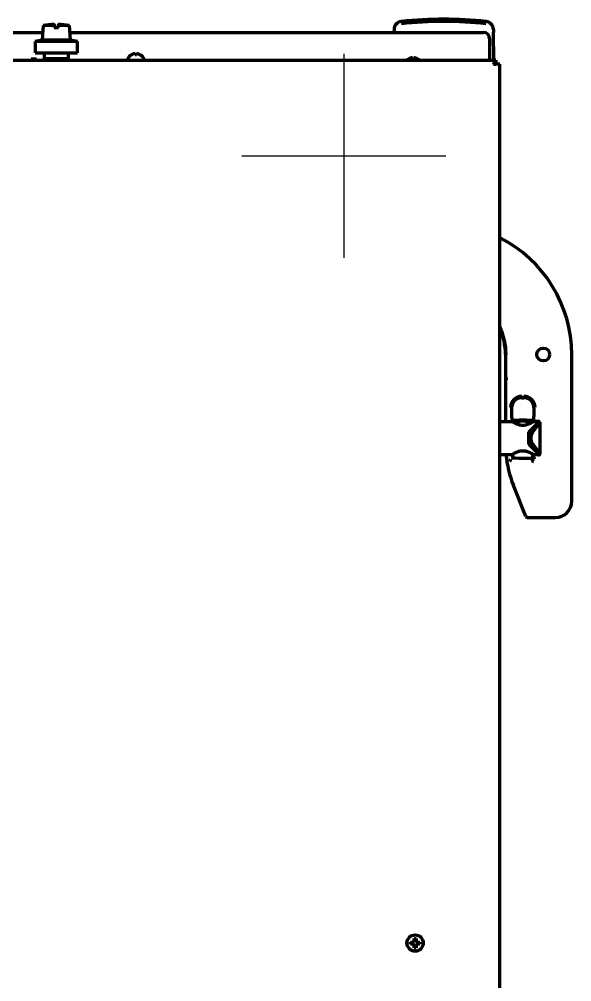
# Model space of a CAD drawing. Header units: inches. Extents: x -2983 to 7024, y 422 to 5529.
# Drawn here: x 3382.6 to 3653.6, y 973.8 to 1446.1 of the extents above; entities that cross this region are included whole.
import ezdxf

# ---------------------------------------------------------------- set-up
doc = ezdxf.new("R2010")
doc.units = ezdxf.units.IN

# ---------------------------------------------------------------- blocks, each defined once
blk = doc.blocks.new('A$C29D5572B')
at = {"color": 1}
for p, q in [((0, 50), (0, -50)), ((-50, 0), (50, 0))]:
    blk.add_line(p, q, dxfattribs=at)
blk = doc.blocks.new('A$C0F8E2EAE')
blk.add_blockref('A$C29D5572B', (0, 0))

msp = doc.modelspace()

# ---------------------------------------------------------------- linework, layer by layer
at = {"linetype": 'Continuous', "lineweight": 70}
for p, q in [((3394.28, 1443.06), (3393.77, 1435.76)), ((3399.78, 1443.06), (3394.28, 1443.06)), ((3399.78, 1443.06), (3399.78, 1442.04)), ((3399.78, 1442.04), (3401.78, 1442.04)), ((3407.28, 1443.06), (3401.78, 1443.06)), ((3401.78, 1442.04), (3401.78, 1443.06)), ((3407.79, 1435.76), (3407.28, 1443.06)), ((3566.42, 1441.08), (3566.4, 1439.74)), ((3615.15, 1441.08), (3615.17, 1439.74)), ((2731.28, 1439.57), (3394.04, 1439.57)), ((3393.77, 1435.76), (3390.45, 1435.18)), ((3407.79, 1435.76), (3393.77, 1435.76)), ((3407.52, 1439.57), (3610.28, 1439.57)), ((3411.11, 1435.18), (3407.79, 1435.76)), ((3485.89, 1439.58), (3490.78, 1439.58)), ((3485.89, 1439.58), (3485.89, 1439.57)), ((3490.78, 1439.58), (3495.68, 1439.58)), ((3490.78, 1439.57), (3490.78, 1439.58)), ((3495.68, 1439.57), (3495.68, 1439.58)), ((3566.4, 1439.74), (3566.39, 1439.57)), ((3613.28, 1436.67), (3613.28, 1426.82)), ((3615.41, 1426.08), (3615.17, 1439.74)), ((3390.45, 1435.18), (3390.45, 1429.58)), ((3411.11, 1435.18), (3390.45, 1435.18)), ((3411.11, 1429.58), (3411.11, 1435.18)), ((3388.43, 1426.58), (3391.13, 1426.58)), ((3388.43, 1426.58), (3388.43, 1426.08)), ((3390.45, 1429.58), (3400.78, 1429.58)), ((3391.13, 1426.08), (3391.13, 1426.58)), ((3394.98, 1429.58), (3394.78, 1429.38)), ((3394.78, 1429.38), (3394.78, 1426.58)), ((3400.78, 1429.38), (3394.78, 1429.38)), ((3400.78, 1426.58), (3394.78, 1426.58)), ((3394.78, 1426.58), (3395.28, 1426.08)), ((3400.78, 1429.58), (3411.11, 1429.58)), ((3406.78, 1429.38), (3400.78, 1429.38)), ((3406.78, 1426.58), (3400.78, 1426.58)), ((3406.28, 1426.08), (3406.78, 1426.58)), ((3406.78, 1429.38), (3406.58, 1429.58)), ((3406.78, 1426.58), (3406.78, 1429.38)), ((3435.78, 1426.68), (3435.78, 1426.48)), ((3437.48, 1428.52), (3437.48, 1428.56)), ((3442.08, 1428.56), (3442.08, 1428.52)), ((3443.78, 1426.48), (3443.78, 1426.68)), ((3573.48, 1426.52), (3573.48, 1426.56)), ((3578.08, 1426.56), (3578.08, 1426.52)), ((3613.28, 1426.08), (3613.28, 1426.82)), ((2725.28, 1426.08), (3616.28, 1426.08)), ((3615.28, 1424.08), (3616.28, 1424.08)), ((3615.45, 1424.08), (3615.44, 1424.31)), ((3616.28, 1426.08), (3616.28, 1425.08)), ((3618.28, 1424.08), (3616.28, 1424.08)), ((3618.28, 937.28), (3618.28, 1424.08)), ((3621.08, 1281.58), (3621.08, 1248.58)), ((3653.58, 1209.57), (3653.58, 1281.58)), ((3621.51, 1268.94), (3621.46, 1270.41)), ((3629.1, 1260.39), (3630.06, 1260.39)), ((3629.11, 1260.58), (3630.06, 1260.58)), ((3624.11, 1255.4), (3624.11, 1251.11)), ((3635.06, 1255.4), (3635.06, 1251.11)), ((3624.53, 1248.58), (3618.28, 1248.58)), ((3624.47, 1249.22), (3624.18, 1249.61)), ((3637.58, 1248.58), (3632.48, 1243.48)), ((3637.58, 1248.58), (3632.88, 1243.87)), ((3637.58, 1248.58), (3634.63, 1248.58)), ((3634.99, 1249.61), (3634.7, 1249.22)), ((3634.83, 1248.89), (3637.34, 1248.89)), ((3637.34, 1248.89), (3637.34, 1248.91)), ((3637.68, 1248.58), (3637.58, 1248.58)), ((3638.08, 1232.98), (3638.08, 1248.18)), ((3632.48, 1237.68), (3632.48, 1243.48)), ((3632.58, 1242.58), (3632.58, 1241.71)), ((3637.58, 1232.58), (3632.48, 1237.68)), ((3632.58, 1241.15), (3632.58, 1240.01)), ((3632.58, 1239.45), (3632.58, 1238.58)), ((3637.58, 1232.58), (3632.88, 1237.28)), ((3618.28, 1232.58), (3624.53, 1232.58)), ((3624.58, 1232.61), (3624.58, 1231.05)), ((3634.58, 1231.07), (3634.58, 1232.61)), ((3634.63, 1232.58), (3637.58, 1232.58)), ((3634.68, 1231.05), (3634.67, 1231.04)), ((3637.34, 1232.23), (3637.34, 1232.27)), ((3637.58, 1232.58), (3637.68, 1232.58)), ((3631.09, 1202.05), (3624.98, 1217.31)), ((3631.78, 1201.58), (3645.6, 1201.58)), ((3574.48, 992.78), (3574.48, 993.28)), ((3574.48, 992.28), (3574.48, 992.78)), ((3579.08, 993.28), (3579.08, 992.78)), ((3579.08, 992.78), (3579.08, 992.28))]:
    msp.add_line(p, q, dxfattribs=at)
for centre, radius in [((3639.58, 1281.58), 3.13), ((3576.78, 992.78), 4)]:
    msp.add_circle(centre, radius, dxfattribs=at)
for centre, radius, start, end in [((3590.78, 1246.83), 199.25, 90, 95.987), ((3590.78, 1246.83), 199.25, 84.013, 90), ((3402.28, 1383.6), 60, 92.3861, 97.663), ((3399.28, 1383.6), 60, 82.337, 87.6114), ((3570.42, 1441.01), 4, 95.987, 179), ((3611.15, 1441.01), 4, 1, 84.013), ((3436.18, 1426.68), 0.4, 149.6988, 180), ((3436.18, 1426.48), 0.4, 180, 270), ((3439.98, 1424.46), 4.8, 121.3727, 149.6988), ((3439.59, 1424.46), 4.8, 30.3012, 58.6273), ((3443.38, 1426.48), 0.4, 270, 0), ((3443.38, 1426.68), 0.4, 0, 30.3012), ((3575.98, 1422.46), 4.8, 121.3727, 131.047), ((3575.59, 1422.46), 4.8, 48.953, 58.6273), ((3589.58, 1281.58), 64, 0, 63.3572), ((3589.58, 1281.58), 31.8, 0, 25.4981), ((3589.58, 1281.58), 31.5, 0, 24.3422), ((3675.58, 1237.55), 54.5, 185.2398, 201.8014)]:
    msp.add_arc(centre, radius, start, end, dxfattribs=at)
for centre, major_axis, ratio, start_param, end_param in [((3590.78, 1247.25), (197.77, 0), 0.999848, 1.465422, 1.67617), ((3610.28, 1436.67), (-3, 0), 0.965926, 3.141593, 4.712389), ((3629.11, 1255.58), (-5.51, 0), 0.999048, 4.712389, 6.283185), ((3630.06, 1255.58), (-5.51, 0), 0.999048, 3.141593, 4.712389), ((3629.11, 1255.58), (5.01, 0), 0.998858, 1.570796, 3.141593), ((3629.11, 1255.39), (-4.17, 2.78), 0.998023, 5.301071, 6.87004), ((3630.06, 1255.58), (5.01, 0), 0.998858, 0, 1.570796), ((3630.06, 1255.39), (-4.17, -2.78), 0.998023, 2.554737, 4.123707), ((3624.18, 1251.11), (0, 1.5), 0.052408, 1.570796, 3.071779), ((3634.98, 1251.11), (0, 1.5), 0.052408, 3.211406, 4.712389), ((3624.05, 1230.07), (0.675, -0.584), 0.395819, 4.350072, 4.990622), ((3629.61, 1231.05), (5.13, 0), 0.069756, 3.033325, 3.098266), ((3629.58, 1231.05), (5.1, 0), 0.069927, 3.188101, 6.18686), ((3634.43, 1231.29), (0.694, 0.32), 0.999996, 4.280256, 5.40509), ((3629.55, 1231.05), (5.13, 0), 0.069756, 0.041223, 0.108261), ((3635.58, 1230.71), (-0.468, 0.176), 0.743892, 4.984456, 6.179853), ((3645.57, 1209.59), (5.67, -5.67), 0.997265, 5.499157, 7.067214), ((3631.78, 1202.33), (0.031, -0.75), 0.998627, 5.052069, 6.241985)]:
    msp.add_ellipse(centre, major_axis=major_axis, ratio=ratio, start_param=start_param, end_param=end_param, dxfattribs=at)
for points, degree, knots in [([(3399.78, 1443.54), (3399.78, 1443.54), (3399.78, 1443.54), (3399.78, 1443.54), (3399.78, 1443.54), (3399.78, 1443.53), (3399.78, 1443.52), (3399.78, 1443.51), (3399.78, 1443.49), (3399.78, 1443.47), (3399.78, 1443.44), (3399.78, 1443.41), (3399.78, 1443.36), (3399.78, 1443.31), (3399.78, 1443.24), (3399.78, 1443.16), (3399.78, 1443.1), (3399.78, 1443.06)], 3, [0, 0, 0, 0, 0.001093, 0.072443, 0.143794, 0.215144, 0.286495, 0.357845, 0.429196, 0.500546, 0.571897, 0.643247, 0.714598, 0.785948, 0.857299, 0.928649, 1, 1, 1, 1]), ([(3401.78, 1443.06), (3401.78, 1443.1), (3401.78, 1443.16), (3401.78, 1443.24), (3401.78, 1443.31), (3401.78, 1443.36), (3401.78, 1443.41), (3401.78, 1443.44), (3401.78, 1443.47), (3401.78, 1443.49), (3401.78, 1443.51), (3401.78, 1443.52), (3401.78, 1443.53), (3401.78, 1443.54), (3401.78, 1443.54), (3401.78, 1443.54), (3401.78, 1443.54)], 3, [0, 0, 0, 0, 0.071482, 0.142964, 0.214447, 0.285929, 0.357411, 0.428893, 0.500375, 0.571857, 0.64334, 0.714822, 0.786304, 0.857786, 0.929268, 1, 1, 1, 1]), ([(3439.28, 1428.52), (3439.28, 1428.65), (3439.28, 1428.76), (3439.28, 1428.89), (3439.28, 1428.93), (3439.28, 1429.01), (3439.28, 1429.04), (3439.28, 1429.07)], 3, [0, 0, 0, 0, 0.5, 0.5, 0.75, 0.75, 1, 1, 1, 1]), ([(3442.08, 1428.52), (3441.88, 1428.65), (3441.67, 1428.76), (3441.35, 1428.89), (3441.24, 1428.93), (3441.01, 1429.01), (3440.9, 1429.04), (3440.78, 1429.07)], 3, [0, 0, 0, 0, 0.5, 0.5, 0.75, 0.75, 1, 1, 1, 1]), ([(3575.28, 1426.52), (3575.28, 1426.65), (3575.28, 1426.76), (3575.28, 1426.89), (3575.28, 1426.93), (3575.28, 1427.01), (3575.28, 1427.04), (3575.28, 1427.07)], 3, [0, 0, 0, 0, 0.5, 0.5, 0.75, 0.75, 1, 1, 1, 1]), ([(3578.08, 1426.52), (3577.88, 1426.65), (3577.67, 1426.76), (3577.35, 1426.89), (3577.24, 1426.93), (3577.01, 1427.01), (3576.9, 1427.04), (3576.78, 1427.07)], 3, [0, 0, 0, 0, 0.5, 0.5, 0.75, 0.75, 1, 1, 1, 1]), ([(3624.58, 1248.69), (3624.58, 1248.7), (3624.57, 1248.71), (3624.57, 1248.74), (3624.57, 1248.75), (3624.56, 1248.8), (3624.56, 1248.82), (3624.55, 1248.88), (3624.54, 1248.91), (3624.53, 1248.96), (3624.53, 1248.99), (3624.52, 1249.06), (3624.51, 1249.11), (3624.5, 1249.16), (3624.49, 1249.18), (3624.48, 1249.2), (3624.48, 1249.21), (3624.47, 1249.22)], 3, [0, 0, 0, 0, 0.0625, 0.0625, 0.125, 0.125, 0.25, 0.25, 0.375, 0.375, 0.5, 0.5, 0.75, 0.75, 0.875, 0.875, 1, 1, 1, 1]), ([(3634.63, 1248.58), (3634.63, 1248.58), (3634.63, 1248.58), (3634.63, 1248.58), (3634.63, 1248.57), (3634.62, 1248.57), (3634.59, 1248.55), (3634.57, 1248.54), (3634.5, 1248.49), (3634.46, 1248.47), (3634.4, 1248.43), (3634.39, 1248.42), (3634.36, 1248.41), (3634.32, 1248.38), (3634.27, 1248.35), (3634.18, 1248.3), (3634.1, 1248.25), (3633.95, 1248.16), (3633.86, 1248.11), (3633.75, 1248.05), (3633.73, 1248.04), (3633.68, 1248.01), (3633.61, 1247.97), (3633.53, 1247.93), (3633.38, 1247.85), (3633.27, 1247.79), (3633.04, 1247.68), (3632.92, 1247.62), (3632.77, 1247.55), (3632.74, 1247.54), (3632.67, 1247.51), (3632.64, 1247.49), (3632.54, 1247.45), (3632.48, 1247.42), (3632.28, 1247.34), (3632.14, 1247.29), (3631.86, 1247.18), (3631.71, 1247.14), (3631.49, 1247.07), (3631.41, 1247.04), (3631.29, 1247.01), (3631.25, 1247), (3631.18, 1246.98), (3631.14, 1246.97), (3630.94, 1246.93), (3630.77, 1246.89), (3630.44, 1246.84), (3630.28, 1246.82), (3630.02, 1246.8), (3629.94, 1246.79), (3629.81, 1246.79), (3629.77, 1246.78), (3629.68, 1246.78), (3629.64, 1246.78), (3629.42, 1246.78), (3629.25, 1246.79), (3628.92, 1246.82), (3628.75, 1246.84), (3628.54, 1246.87), (3628.5, 1246.88), (3628.42, 1246.89), (3628.38, 1246.9), (3628.25, 1246.92), (3628.17, 1246.94), (3627.94, 1247), (3627.78, 1247.04), (3627.48, 1247.13), (3627.33, 1247.18), (3627.15, 1247.24), (3627.11, 1247.26), (3627.04, 1247.28), (3626.94, 1247.32), (3626.83, 1247.36), (3626.63, 1247.45), (3626.5, 1247.5), (3626.26, 1247.62), (3626.14, 1247.67), (3625.99, 1247.75), (3625.97, 1247.76), (3625.91, 1247.79), (3625.83, 1247.83), (3625.75, 1247.87), (3625.59, 1247.95), (3625.5, 1248.01), (3625.31, 1248.11), (3625.23, 1248.16), (3625.11, 1248.23), (3625.07, 1248.25), (3625.02, 1248.28), (3625, 1248.29), (3624.97, 1248.31), (3624.95, 1248.32), (3624.87, 1248.37), (3624.81, 1248.41), (3624.71, 1248.47), (3624.67, 1248.49), (3624.6, 1248.53), (3624.58, 1248.55), (3624.56, 1248.56), (3624.55, 1248.57), (3624.55, 1248.57), (3624.54, 1248.57), (3624.54, 1248.57), (3624.54, 1248.58), (3624.53, 1248.58), (3624.53, 1248.58), (3624.53, 1248.58), (3624.53, 1248.58), (3624.53, 1248.58)], 3, [0, 0, 0, 0, 0.006788, 0.006788, 0.014609, 0.03025, 0.03025, 0.061532, 0.061532, 0.092814, 0.092814, 0.100635, 0.100635, 0.108456, 0.124097, 0.124097, 0.155379, 0.155379, 0.186661, 0.186661, 0.194482, 0.194482, 0.202302, 0.217944, 0.217944, 0.249226, 0.249226, 0.280508, 0.280508, 0.288329, 0.288329, 0.296149, 0.296149, 0.31179, 0.31179, 0.343073, 0.343073, 0.374355, 0.374355, 0.389996, 0.389996, 0.397816, 0.397816, 0.405637, 0.405637, 0.436919, 0.436919, 0.468202, 0.468202, 0.483843, 0.483843, 0.491663, 0.491663, 0.499484, 0.499484, 0.530766, 0.530766, 0.562048, 0.562048, 0.569869, 0.569869, 0.577689, 0.577689, 0.593331, 0.593331, 0.624613, 0.624613, 0.655895, 0.655895, 0.663716, 0.663716, 0.671536, 0.687177, 0.687177, 0.71846, 0.71846, 0.749742, 0.749742, 0.757562, 0.757562, 0.765383, 0.781024, 0.781024, 0.812306, 0.812306, 0.843589, 0.843589, 0.85923, 0.85923, 0.86705, 0.86705, 0.874871, 0.874871, 0.906153, 0.906153, 0.937435, 0.937435, 0.968718, 0.968718, 0.976538, 0.976538, 0.984359, 0.984359, 0.992179, 0.99609, 0.998045, 0.998045, 1, 1, 1, 1]), ([(3624.59, 1248.58), (3624.59, 1248.6), (3624.62, 1248.63), (3624.75, 1248.67), (3624.84, 1248.7), (3625.09, 1248.74), (3625.25, 1248.76), (3625.61, 1248.8), (3625.82, 1248.82), (3626.28, 1248.86), (3626.53, 1248.87), (3627.08, 1248.9), (3627.37, 1248.92), (3627.97, 1248.94), (3628.29, 1248.94), (3628.93, 1248.96), (3629.26, 1248.96), (3629.58, 1248.96)], 3, [0, 0, 0, 0, 0.125, 0.125, 0.25, 0.25, 0.375, 0.375, 0.5, 0.5, 0.625, 0.625, 0.75, 0.75, 0.875, 0.875, 1, 1, 1, 1]), ([(3624.59, 1248.56), (3624.59, 1248.56), (3624.59, 1248.56), (3624.59, 1248.56), (3624.59, 1248.57), (3624.59, 1248.57), (3624.59, 1248.57), (3624.59, 1248.58), (3624.59, 1248.58)], 3, [0, 0, 0, 0, 0.079138, 0.245805, 0.500002, 0.710457, 0.920899, 1, 1, 1, 1]), ([(3629.58, 1248.96), (3629.91, 1248.96), (3630.24, 1248.96), (3630.89, 1248.94), (3631.2, 1248.94), (3631.81, 1248.92), (3632.1, 1248.9), (3632.64, 1248.88), (3632.9, 1248.86), (3633.36, 1248.82), (3633.57, 1248.8), (3633.93, 1248.76), (3634.09, 1248.74), (3634.34, 1248.7), (3634.43, 1248.67), (3634.56, 1248.63), (3634.59, 1248.6), (3634.59, 1248.58)], 3, [0, 0, 0, 0, 0.125, 0.125, 0.25, 0.25, 0.375, 0.375, 0.5, 0.5, 0.625, 0.625, 0.75, 0.75, 0.875, 0.875, 1, 1, 1, 1]), ([(3637.68, 1248.58), (3637.68, 1248.58), (3637.68, 1248.58), (3637.68, 1248.57), (3637.68, 1248.57), (3637.67, 1248.56), (3637.66, 1248.55), (3637.63, 1248.51), (3637.59, 1248.47), (3637.52, 1248.4), (3637.5, 1248.37), (3637.46, 1248.32), (3637.44, 1248.31), (3637.41, 1248.27), (3637.39, 1248.25), (3637.31, 1248.16), (3637.24, 1248.07), (3637.07, 1247.88), (3636.98, 1247.78), (3636.85, 1247.64), (3636.82, 1247.61), (3636.77, 1247.55), (3636.75, 1247.52), (3636.67, 1247.42), (3636.61, 1247.36), (3636.44, 1247.17), (3636.32, 1247.03), (3636.08, 1246.74), (3635.95, 1246.59), (3635.69, 1246.28), (3635.55, 1246.12), (3635.34, 1245.87), (3635.27, 1245.79), (3635.16, 1245.66), (3635.13, 1245.61), (3635.06, 1245.53), (3635.02, 1245.48), (3634.84, 1245.26), (3634.69, 1245.08), (3634.4, 1244.71), (3634.26, 1244.52), (3633.97, 1244.13), (3633.83, 1243.94), (3633.62, 1243.63), (3633.55, 1243.53), (3633.41, 1243.32), (3633.34, 1243.21), (3633.21, 1243), (3633.14, 1242.89), (3633.05, 1242.72), (3633.02, 1242.66), (3632.95, 1242.55), (3632.92, 1242.49), (3632.83, 1242.32), (3632.78, 1242.2), (3632.67, 1241.96), (3632.63, 1241.83), (3632.58, 1241.71)], 3, [0, 0, 0, 0, 0.015102, 0.015102, 0.030735, 0.030735, 0.062002, 0.062002, 0.124535, 0.124535, 0.155802, 0.155802, 0.171435, 0.171435, 0.187068, 0.187068, 0.249601, 0.249601, 0.312135, 0.312135, 0.327768, 0.327768, 0.343401, 0.343401, 0.374668, 0.374668, 0.437201, 0.437201, 0.499734, 0.499734, 0.562267, 0.562267, 0.593534, 0.593534, 0.609167, 0.609167, 0.624801, 0.624801, 0.687334, 0.687334, 0.749867, 0.749867, 0.8124, 0.8124, 0.843667, 0.843667, 0.874934, 0.874934, 0.9062, 0.9062, 0.921833, 0.921833, 0.937467, 0.937467, 0.968733, 0.968733, 1, 1, 1, 1]), ([(3638.08, 1248.18), (3638.08, 1248.18), (3638.08, 1248.18), (3638.08, 1248.17), (3638.08, 1248.17), (3638.07, 1248.16), (3638.06, 1248.15), (3638.02, 1248.11), (3637.98, 1248.07), (3637.9, 1247.99), (3637.87, 1247.96), (3637.83, 1247.92), (3637.81, 1247.9), (3637.78, 1247.86), (3637.76, 1247.85), (3637.67, 1247.75), (3637.58, 1247.66), (3637.39, 1247.47), (3637.29, 1247.37), (3637.15, 1247.22), (3637.12, 1247.19), (3637.06, 1247.13), (3636.98, 1247.04), (3636.88, 1246.94), (3636.69, 1246.75), (3636.56, 1246.61), (3636.29, 1246.32), (3636.15, 1246.17), (3635.93, 1245.94), (3635.86, 1245.86), (3635.74, 1245.73), (3635.71, 1245.69), (3635.63, 1245.61), (3635.59, 1245.57), (3635.51, 1245.48), (3635.47, 1245.44), (3635.4, 1245.36), (3635.36, 1245.31), (3635.24, 1245.18), (3635.16, 1245.09), (3634.92, 1244.83), (3634.77, 1244.65), (3634.45, 1244.27), (3634.29, 1244.08), (3634.05, 1243.79), (3633.98, 1243.69), (3633.82, 1243.49), (3633.74, 1243.38), (3633.59, 1243.17), (3633.52, 1243.07), (3633.37, 1242.85), (3633.3, 1242.74), (3633.19, 1242.57), (3633.16, 1242.51), (3633.11, 1242.43), (3633.09, 1242.4), (3633.06, 1242.34), (3633.04, 1242.31), (3632.96, 1242.16), (3632.9, 1242.04), (3632.79, 1241.8), (3632.74, 1241.67), (3632.65, 1241.41), (3632.61, 1241.28), (3632.58, 1241.15)], 3, [0, 0, 0, 0, 0.015287, 0.015287, 0.030917, 0.030917, 0.062178, 0.062178, 0.124699, 0.124699, 0.15596, 0.15596, 0.17159, 0.17159, 0.187221, 0.187221, 0.249742, 0.249742, 0.312264, 0.312264, 0.327894, 0.327894, 0.343524, 0.374785, 0.374785, 0.437307, 0.437307, 0.499828, 0.499828, 0.531089, 0.531089, 0.546719, 0.546719, 0.56235, 0.56235, 0.57798, 0.57798, 0.59361, 0.59361, 0.624871, 0.624871, 0.687393, 0.687393, 0.749914, 0.749914, 0.781175, 0.781175, 0.812436, 0.812436, 0.843696, 0.843696, 0.874957, 0.874957, 0.890587, 0.890587, 0.898403, 0.898403, 0.906218, 0.906218, 0.937479, 0.937479, 0.968739, 0.968739, 1, 1, 1, 1]), ([(3637.55, 1247.54), (3637.55, 1247.54), (3637.55, 1247.54), (3637.53, 1247.51), (3637.49, 1247.47), (3637.43, 1247.4), (3637.4, 1247.37), (3637.36, 1247.32), (3637.35, 1247.3), (3637.32, 1247.27), (3637.3, 1247.25), (3637.22, 1247.16), (3637.15, 1247.07), (3636.98, 1246.88), (3636.9, 1246.78), (3636.78, 1246.64), (3636.75, 1246.61), (3636.7, 1246.55), (3636.68, 1246.52), (3636.6, 1246.43), (3636.55, 1246.37), (3636.39, 1246.17), (3636.28, 1246.04), (3636.05, 1245.75), (3635.93, 1245.61), (3635.75, 1245.37), (3635.69, 1245.29), (3635.59, 1245.17), (3635.56, 1245.13), (3635.5, 1245.05), (3635.47, 1245.01), (3635.31, 1244.8), (3635.19, 1244.63), (3634.94, 1244.27), (3634.81, 1244.09), (3634.57, 1243.71), (3634.44, 1243.52), (3634.27, 1243.22), (3634.21, 1243.11), (3634.13, 1242.96), (3634.1, 1242.91), (3634.05, 1242.8), (3634.02, 1242.74), (3633.94, 1242.58), (3633.89, 1242.47), (3633.8, 1242.25), (3633.76, 1242.14), (3633.68, 1241.91), (3633.64, 1241.79), (3633.6, 1241.64), (3633.59, 1241.61), (3633.58, 1241.55), (3633.56, 1241.46), (3633.54, 1241.37), (3633.5, 1241.19), (3633.49, 1241.07), (3633.46, 1240.82), (3633.46, 1240.7), (3633.46, 1240.54), (3633.46, 1240.51), (3633.46, 1240.45), (3633.46, 1240.41), (3633.47, 1240.32), (3633.48, 1240.13), (3633.51, 1239.95), (3633.55, 1239.71), (3633.58, 1239.59), (3633.63, 1239.41), (3633.65, 1239.35), (3633.67, 1239.26), (3633.68, 1239.23), (3633.7, 1239.18), (3633.75, 1239.03), (3633.81, 1238.89), (3633.9, 1238.67), (3633.95, 1238.56), (3634.05, 1238.35), (3634.11, 1238.24), (3634.22, 1238.03), (3634.27, 1237.93), (3634.36, 1237.78), (3634.39, 1237.73), (3634.45, 1237.63), (3634.48, 1237.58), (3634.57, 1237.43), (3634.63, 1237.34), (3634.82, 1237.05), (3634.94, 1236.87), (3635.19, 1236.52), (3635.32, 1236.35), (3635.57, 1236.02), (3635.69, 1235.86), (3635.87, 1235.63), (3635.93, 1235.55), (3636.02, 1235.44), (3636.05, 1235.4), (3636.11, 1235.33), (3636.14, 1235.29), (3636.28, 1235.11), (3636.39, 1234.98), (3636.61, 1234.72), (3636.71, 1234.6), (3636.85, 1234.43), (3636.89, 1234.38), (3636.96, 1234.3), (3636.98, 1234.27), (3637.03, 1234.22), (3637.05, 1234.2), (3637.15, 1234.08), (3637.22, 1233.99), (3637.35, 1233.85), (3637.4, 1233.78), (3637.46, 1233.72), (3637.47, 1233.71), (3637.49, 1233.69), (3637.5, 1233.68), (3637.52, 1233.65), (3637.54, 1233.63), (3637.55, 1233.62)], 3, [0, 0, 0, 0, 0.000768, 0.000768, 0.034139, 0.034139, 0.050824, 0.050824, 0.059167, 0.059167, 0.06751, 0.06751, 0.100881, 0.100881, 0.134252, 0.134252, 0.142595, 0.142595, 0.150938, 0.150938, 0.167623, 0.167623, 0.200994, 0.200994, 0.234366, 0.234366, 0.251051, 0.251051, 0.259394, 0.259394, 0.267737, 0.267737, 0.301108, 0.301108, 0.334479, 0.334479, 0.36785, 0.36785, 0.384536, 0.384536, 0.392879, 0.392879, 0.401221, 0.401221, 0.417907, 0.417907, 0.434593, 0.434593, 0.451278, 0.451278, 0.45545, 0.45545, 0.459621, 0.467964, 0.467964, 0.484649, 0.484649, 0.501335, 0.501335, 0.505506, 0.505506, 0.509678, 0.509678, 0.51802, 0.534706, 0.534706, 0.551392, 0.551392, 0.559734, 0.559734, 0.563906, 0.563906, 0.568077, 0.584763, 0.584763, 0.601448, 0.601448, 0.618134, 0.618134, 0.634819, 0.634819, 0.643162, 0.643162, 0.651505, 0.651505, 0.668191, 0.668191, 0.701562, 0.701562, 0.734933, 0.734933, 0.768304, 0.768304, 0.78499, 0.78499, 0.793332, 0.793332, 0.801675, 0.801675, 0.835046, 0.835046, 0.868418, 0.868418, 0.885103, 0.885103, 0.893446, 0.893446, 0.901789, 0.901789, 0.93516, 0.93516, 0.968531, 0.968531, 0.976874, 0.976874, 0.985217, 0.985217, 1, 1, 1, 1]), ([(3634.7, 1249.22), (3634.67, 1249.19), (3634.63, 1248.96), (3634.61, 1248.78), (3634.59, 1248.66)], 2, [0, 0, 0, 0.5, 0.75, 1, 1, 1]), ([(3637.34, 1248.92), (3637.36, 1248.92), (3637.4, 1248.92), (3637.47, 1248.92), (3637.54, 1248.92), (3637.62, 1248.91), (3637.69, 1248.91), (3637.77, 1248.9), (3637.83, 1248.88), (3637.88, 1248.87), (3637.9, 1248.87), (3637.9, 1248.87), (3637.9, 1248.87)], 3, [0, 0, 0, 0, 0.124998, 0.249996, 0.374994, 0.499992, 0.62499, 0.749988, 0.874986, 0.999984, 0.999984, 1, 1, 1, 1]), ([(3632.88, 1243.87), (3632.86, 1243.85), (3632.84, 1243.83), (3632.81, 1243.78), (3632.79, 1243.76), (3632.77, 1243.72), (3632.77, 1243.71), (3632.75, 1243.69), (3632.75, 1243.67), (3632.73, 1243.63), (3632.72, 1243.61), (3632.69, 1243.53), (3632.68, 1243.48), (3632.65, 1243.37), (3632.64, 1243.31), (3632.62, 1243.2), (3632.61, 1243.15), (3632.6, 1243.04), (3632.6, 1242.98), (3632.59, 1242.81), (3632.58, 1242.69), (3632.58, 1242.58)], 3, [0, 0, 0, 0, 0.0625, 0.0625, 0.125, 0.125, 0.15625, 0.15625, 0.1875, 0.1875, 0.25, 0.25, 0.375, 0.375, 0.5, 0.5, 0.625, 0.625, 0.75, 0.75, 1, 1, 1, 1]), ([(3632.58, 1241.15), (3632.58, 1241.24), (3632.58, 1241.33), (3632.58, 1241.52), (3632.58, 1241.61), (3632.58, 1241.71)], 3, [0, 0, 0, 0, 0.5, 0.5, 1, 1, 1, 1]), ([(3632.58, 1240.01), (3632.61, 1239.87), (3632.65, 1239.74), (3632.72, 1239.55), (3632.74, 1239.48), (3632.79, 1239.36), (3632.82, 1239.3), (3632.9, 1239.11), (3632.96, 1238.99), (3633.09, 1238.76), (3633.16, 1238.64), (3633.29, 1238.42), (3633.37, 1238.31), (3633.48, 1238.14), (3633.52, 1238.09), (3633.59, 1237.98), (3633.63, 1237.93), (3633.74, 1237.77), (3633.82, 1237.67), (3633.98, 1237.47), (3634.06, 1237.37), (3634.29, 1237.07), (3634.45, 1236.88), (3634.77, 1236.5), (3634.93, 1236.32), (3635.13, 1236.1), (3635.17, 1236.05), (3635.25, 1235.97), (3635.36, 1235.83), (3635.48, 1235.71), (3635.71, 1235.46), (3635.86, 1235.29), (3636.15, 1234.98), (3636.29, 1234.83), (3636.56, 1234.54), (3636.7, 1234.41), (3636.95, 1234.14), (3637.07, 1234.02), (3637.29, 1233.79), (3637.39, 1233.68), (3637.53, 1233.54), (3637.58, 1233.49), (3637.64, 1233.43), (3637.67, 1233.4), (3637.7, 1233.37), (3637.72, 1233.35), (3637.73, 1233.34), (3637.81, 1233.25), (3637.88, 1233.19), (3637.98, 1233.09), (3638.02, 1233.05), (3638.06, 1233.01), (3638.07, 1233), (3638.08, 1232.99), (3638.08, 1232.98), (3638.08, 1232.98), (3638.08, 1232.98), (3638.08, 1232.98), (3638.08, 1232.98), (3638.08, 1232.98)], 3, [0, 0, 0, 0, 0.031218, 0.031218, 0.046827, 0.046827, 0.062436, 0.062436, 0.093653, 0.093653, 0.124871, 0.124871, 0.156089, 0.156089, 0.171698, 0.171698, 0.187307, 0.187307, 0.218525, 0.218525, 0.249742, 0.249742, 0.312178, 0.312178, 0.374614, 0.374614, 0.390223, 0.390223, 0.405831, 0.437049, 0.437049, 0.499485, 0.499485, 0.561921, 0.561921, 0.624356, 0.624356, 0.686792, 0.686792, 0.749227, 0.749227, 0.780445, 0.780445, 0.796054, 0.803859, 0.803859, 0.811663, 0.811663, 0.874099, 0.874099, 0.936534, 0.936534, 0.967752, 0.967752, 0.983361, 0.983361, 0.99897, 0.99897, 1, 1, 1, 1]), ([(3632.58, 1239.45), (3632.58, 1239.54), (3632.58, 1239.63), (3632.58, 1239.82), (3632.58, 1239.92), (3632.58, 1240.01)], 3, [0, 0, 0, 0, 0.5, 0.5, 1, 1, 1, 1]), ([(3632.58, 1239.45), (3632.63, 1239.32), (3632.67, 1239.2), (3632.78, 1238.96), (3632.83, 1238.84), (3632.95, 1238.61), (3633.01, 1238.5), (3633.14, 1238.28), (3633.2, 1238.17), (3633.3, 1238), (3633.34, 1237.95), (3633.4, 1237.84), (3633.44, 1237.79), (3633.54, 1237.63), (3633.61, 1237.53), (3633.83, 1237.22), (3633.97, 1237.02), (3634.26, 1236.63), (3634.41, 1236.44), (3634.63, 1236.16), (3634.7, 1236.07), (3634.81, 1235.94), (3634.84, 1235.89), (3634.92, 1235.8), (3634.95, 1235.76), (3635.13, 1235.54), (3635.27, 1235.37), (3635.55, 1235.03), (3635.68, 1234.87), (3635.95, 1234.56), (3636.07, 1234.41), (3636.26, 1234.2), (3636.32, 1234.13), (3636.41, 1234.03), (3636.44, 1233.99), (3636.5, 1233.92), (3636.53, 1233.89), (3636.67, 1233.73), (3636.77, 1233.61), (3636.97, 1233.38), (3637.07, 1233.28), (3637.19, 1233.13), (3637.23, 1233.09), (3637.29, 1233.02), (3637.31, 1233), (3637.33, 1232.97), (3637.34, 1232.96), (3637.36, 1232.94), (3637.44, 1232.86), (3637.5, 1232.79), (3637.59, 1232.68), (3637.62, 1232.65), (3637.66, 1232.61), (3637.67, 1232.6), (3637.68, 1232.59), (3637.68, 1232.58), (3637.68, 1232.58), (3637.68, 1232.58), (3637.68, 1232.58), (3637.68, 1232.58), (3637.68, 1232.58)], 3, [0, 0, 0, 0, 0.031212, 0.031212, 0.062424, 0.062424, 0.093636, 0.093636, 0.124848, 0.124848, 0.140454, 0.140454, 0.15606, 0.15606, 0.187272, 0.187272, 0.249696, 0.249696, 0.31212, 0.31212, 0.343332, 0.343332, 0.358938, 0.358938, 0.374544, 0.374544, 0.436967, 0.436967, 0.499391, 0.499391, 0.561815, 0.561815, 0.593027, 0.593027, 0.608633, 0.608633, 0.624239, 0.624239, 0.686663, 0.686663, 0.749087, 0.749087, 0.780299, 0.780299, 0.795905, 0.795905, 0.803708, 0.803708, 0.811511, 0.873935, 0.873935, 0.936359, 0.936359, 0.967571, 0.967571, 0.983177, 0.983177, 0.998783, 0.998783, 1, 1, 1, 1]), ([(3632.58, 1238.58), (3632.58, 1238.46), (3632.59, 1238.35), (3632.6, 1238.18), (3632.6, 1238.12), (3632.61, 1238.01), (3632.62, 1237.95), (3632.64, 1237.84), (3632.65, 1237.79), (3632.67, 1237.71), (3632.68, 1237.68), (3632.69, 1237.63), (3632.7, 1237.6), (3632.72, 1237.55), (3632.73, 1237.52), (3632.75, 1237.47), (3632.76, 1237.45), (3632.78, 1237.41), (3632.79, 1237.4), (3632.81, 1237.37), (3632.81, 1237.36), (3632.84, 1237.33), (3632.86, 1237.3), (3632.88, 1237.28)], 3, [0, 0, 0, 0, 0.25, 0.25, 0.375, 0.375, 0.5, 0.5, 0.625, 0.625, 0.6875, 0.6875, 0.75, 0.75, 0.8125, 0.8125, 0.875, 0.875, 0.90625, 0.90625, 0.9375, 0.9375, 1, 1, 1, 1]), ([(3624.53, 1232.58), (3624.53, 1232.58), (3624.53, 1232.58), (3624.54, 1232.58), (3624.54, 1232.58), (3624.55, 1232.59), (3624.57, 1232.6), (3624.6, 1232.62), (3624.67, 1232.66), (3624.71, 1232.69), (3624.77, 1232.72), (3624.78, 1232.73), (3624.81, 1232.75), (3624.85, 1232.77), (3624.9, 1232.8), (3624.99, 1232.86), (3625.06, 1232.9), (3625.22, 1232.99), (3625.31, 1233.04), (3625.42, 1233.11), (3625.44, 1233.12), (3625.49, 1233.14), (3625.56, 1233.18), (3625.64, 1233.22), (3625.79, 1233.31), (3625.9, 1233.36), (3626.13, 1233.48), (3626.24, 1233.53), (3626.4, 1233.6), (3626.43, 1233.62), (3626.5, 1233.65), (3626.53, 1233.66), (3626.62, 1233.7), (3626.69, 1233.73), (3626.89, 1233.81), (3627.03, 1233.87), (3627.31, 1233.97), (3627.46, 1234.02), (3627.68, 1234.09), (3627.76, 1234.11), (3627.87, 1234.14), (3627.91, 1234.15), (3627.99, 1234.17), (3628.03, 1234.18), (3628.23, 1234.23), (3628.4, 1234.26), (3628.72, 1234.32), (3628.89, 1234.34), (3629.14, 1234.36), (3629.23, 1234.36), (3629.36, 1234.37), (3629.4, 1234.37), (3629.49, 1234.37), (3629.53, 1234.37), (3629.74, 1234.37), (3629.91, 1234.37), (3630.25, 1234.34), (3630.42, 1234.32), (3630.63, 1234.29), (3630.67, 1234.28), (3630.75, 1234.26), (3630.79, 1234.26), (3630.91, 1234.23), (3630.99, 1234.22), (3631.23, 1234.16), (3631.39, 1234.12), (3631.69, 1234.03), (3631.84, 1233.98), (3632.02, 1233.91), (3632.06, 1233.9), (3632.13, 1233.87), (3632.23, 1233.83), (3632.33, 1233.79), (3632.53, 1233.71), (3632.66, 1233.65), (3632.91, 1233.54), (3633.03, 1233.48), (3633.17, 1233.41), (3633.2, 1233.4), (3633.26, 1233.37), (3633.34, 1233.32), (3633.42, 1233.28), (3633.58, 1233.2), (3633.67, 1233.15), (3633.85, 1233.05), (3633.94, 1233), (3634.06, 1232.93), (3634.09, 1232.91), (3634.15, 1232.88), (3634.17, 1232.86), (3634.2, 1232.84), (3634.22, 1232.83), (3634.3, 1232.79), (3634.36, 1232.75), (3634.46, 1232.69), (3634.5, 1232.66), (3634.56, 1232.62), (3634.59, 1232.61), (3634.61, 1232.59), (3634.62, 1232.59), (3634.62, 1232.59), (3634.63, 1232.58), (3634.63, 1232.58), (3634.63, 1232.58), (3634.63, 1232.58), (3634.63, 1232.58), (3634.63, 1232.58), (3634.63, 1232.58), (3634.63, 1232.58)], 3, [0, 0, 0, 0, 0.006788, 0.006788, 0.014609, 0.03025, 0.03025, 0.061532, 0.061532, 0.092814, 0.092814, 0.100635, 0.100635, 0.108456, 0.124097, 0.124097, 0.155379, 0.155379, 0.186661, 0.186661, 0.194482, 0.194482, 0.202302, 0.217944, 0.217944, 0.249226, 0.249226, 0.280508, 0.280508, 0.288329, 0.288329, 0.296149, 0.296149, 0.31179, 0.31179, 0.343073, 0.343073, 0.374355, 0.374355, 0.389996, 0.389996, 0.397816, 0.397816, 0.405637, 0.405637, 0.436919, 0.436919, 0.468202, 0.468202, 0.483843, 0.483843, 0.491663, 0.491663, 0.499484, 0.499484, 0.530766, 0.530766, 0.562048, 0.562048, 0.569869, 0.569869, 0.577689, 0.577689, 0.593331, 0.593331, 0.624613, 0.624613, 0.655895, 0.655895, 0.663716, 0.663716, 0.671536, 0.687177, 0.687177, 0.71846, 0.71846, 0.749742, 0.749742, 0.757562, 0.757562, 0.765383, 0.781024, 0.781024, 0.812306, 0.812306, 0.843589, 0.843589, 0.85923, 0.85923, 0.86705, 0.86705, 0.874871, 0.874871, 0.906153, 0.906153, 0.937435, 0.937435, 0.968718, 0.968718, 0.976538, 0.976538, 0.984359, 0.984359, 0.992179, 0.99609, 0.998045, 0.998045, 1, 1, 1, 1]), ([(3623.6, 1230.03), (3623.55, 1229.93), (3623.45, 1229.73), (3623.3, 1229.39), (3623.19, 1229.15), (3623.13, 1229.03)], 3, [0, 0, 0, 0, 0.333312, 0.666656, 1, 1, 1, 1]), ([(3624.47, 1231.04), (3624.58, 1230.91), (3624.64, 1230.8), (3624.72, 1230.65), (3624.72, 1230.52)], 2, [0, 0, 0, 0.498919, 0.498919, 1, 1, 1]), ([(3634.67, 1231.03), (3634.67, 1231.02), (3634.66, 1231.02), (3634.66, 1231.02), (3634.66, 1231.01), (3634.65, 1231.01), (3634.65, 1231), (3634.65, 1231), (3634.65, 1230.99), (3634.64, 1230.99), (3634.64, 1230.98), (3634.64, 1230.97), (3634.63, 1230.97), (3634.63, 1230.96), (3634.63, 1230.96), (3634.62, 1230.95), (3634.62, 1230.95), (3634.62, 1230.94), (3634.61, 1230.94), (3634.6, 1230.93), (3634.6, 1230.92), (3634.59, 1230.91), (3634.58, 1230.89), (3634.56, 1230.86), (3634.54, 1230.83), (3634.52, 1230.8), (3634.5, 1230.77), (3634.49, 1230.75), (3634.48, 1230.73), (3634.47, 1230.7), (3634.46, 1230.68), (3634.45, 1230.66), (3634.45, 1230.63), (3634.44, 1230.61), (3634.44, 1230.59), (3634.43, 1230.57), (3634.43, 1230.54), (3634.43, 1230.53), (3634.43, 1230.52)], 3, [0, 0, 0, 0, 0.005378, 0.011672, 0.018882, 0.027009, 0.036053, 0.046012, 0.056887, 0.068677, 0.081382, 0.095001, 0.109535, 0.124982, 0.129128, 0.13571, 0.144728, 0.156181, 0.170071, 0.186396, 0.205157, 0.226355, 0.249988, 0.315055, 0.378407, 0.440046, 0.499972, 0.546412, 0.592655, 0.638701, 0.68455, 0.730202, 0.775658, 0.820917, 0.865981, 0.91085, 0.955523, 1, 1, 1, 1]), ([(3637.9, 1232.29), (3637.87, 1232.28), (3637.81, 1232.27), (3637.7, 1232.25), (3637.59, 1232.24), (3637.47, 1232.23), (3637.39, 1232.23), (3637.34, 1232.23)], 3, [0, 0, 0, 0, 0.199973, 0.399979, 0.599986, 0.799993, 1, 1, 1, 1]), ([(3574.48, 993.28), (3574.69, 993.28), (3574.9, 993.28), (3575.22, 993.28), (3575.33, 993.28), (3575.56, 993.28), (3575.67, 993.28), (3575.78, 993.28)], 3, [0, 0, 0, 0, 0.5, 0.5, 0.75, 0.75, 1, 1, 1, 1]), ([(3576.28, 990.48), (3576.28, 990.68), (3576.28, 990.89), (3576.28, 991.22), (3576.28, 991.33), (3576.28, 991.55), (3576.28, 991.66), (3576.28, 991.78)], 3, [0, 0, 0, 0, 0.5, 0.5, 0.75, 0.75, 1, 1, 1, 1]), ([(3577.28, 995.08), (3577.28, 994.87), (3577.28, 994.67), (3577.28, 994.34), (3577.28, 994.23), (3577.28, 994.01), (3577.28, 993.89), (3577.28, 993.78)], 3, [0, 0, 0, 0, 0.5, 0.5, 0.75, 0.75, 1, 1, 1, 1]), ([(3579.08, 992.28), (3578.88, 992.28), (3578.67, 992.28), (3578.35, 992.28), (3578.24, 992.28), (3578.01, 992.28), (3577.9, 992.28), (3577.78, 992.28)], 3, [0, 0, 0, 0, 0.5, 0.5, 0.75, 0.75, 1, 1, 1, 1])]:
    msp.add_open_spline(points, degree=degree, knots=knots, dxfattribs=at)
for points, degree in [([(3438.78, 1429.07), (3438.73, 1429.06), (3438.62, 1429.03), (3438.46, 1428.98), (3438.3, 1428.92), (3438.15, 1428.86), (3437.99, 1428.8), (3437.84, 1428.72), (3437.67, 1428.63), (3437.55, 1428.56), (3437.48, 1428.52)], 3), ([(3439.28, 1429.07), (3439.26, 1429.08), (3439.21, 1429.08), (3439.13, 1429.09), (3439.06, 1429.09), (3438.99, 1429.09), (3438.92, 1429.09), (3438.85, 1429.08), (3438.81, 1429.08), (3438.78, 1429.07)], 3), ([(3440.28, 1428.52), (3440.12, 1428.54), (3439.78, 1428.57), (3439.45, 1428.54), (3439.28, 1428.52)], 3), ([(3440.78, 1429.07), (3440.76, 1429.08), (3440.71, 1429.08), (3440.64, 1429.09), (3440.57, 1429.09), (3440.5, 1429.09), (3440.43, 1429.09), (3440.36, 1429.08), (3440.31, 1429.08), (3440.28, 1429.07)], 3), ([(3440.28, 1429.07), (3440.28, 1429.06), (3440.28, 1429.03), (3440.28, 1428.98), (3440.28, 1428.92), (3440.28, 1428.86), (3440.28, 1428.8), (3440.28, 1428.72), (3440.28, 1428.63), (3440.28, 1428.56), (3440.28, 1428.52)], 3), ([(3574.78, 1427.07), (3574.73, 1427.06), (3574.62, 1427.03), (3574.46, 1426.98), (3574.3, 1426.92), (3574.15, 1426.86), (3573.99, 1426.8), (3573.84, 1426.72), (3573.67, 1426.63), (3573.55, 1426.56), (3573.48, 1426.52)], 3), ([(3575.28, 1427.07), (3575.26, 1427.08), (3575.21, 1427.08), (3575.13, 1427.09), (3575.06, 1427.09), (3574.99, 1427.09), (3574.92, 1427.09), (3574.85, 1427.08), (3574.81, 1427.08), (3574.78, 1427.07)], 3), ([(3576.28, 1426.52), (3576.12, 1426.54), (3575.78, 1426.57), (3575.45, 1426.54), (3575.28, 1426.52)], 3), ([(3576.78, 1427.07), (3576.76, 1427.08), (3576.71, 1427.08), (3576.64, 1427.09), (3576.57, 1427.09), (3576.5, 1427.09), (3576.43, 1427.09), (3576.36, 1427.08), (3576.31, 1427.08), (3576.28, 1427.07)], 3), ([(3576.28, 1427.07), (3576.28, 1427.06), (3576.28, 1427.03), (3576.28, 1426.98), (3576.28, 1426.92), (3576.28, 1426.86), (3576.28, 1426.8), (3576.28, 1426.72), (3576.28, 1426.63), (3576.28, 1426.56), (3576.28, 1426.52)], 3), ([(3616.28, 1426.08), (3616.26, 1426.08), (3616.22, 1426.07), (3616.15, 1426.04), (3616.08, 1425.98), (3616.02, 1425.91), (3615.95, 1425.81), (3615.88, 1425.7), (3615.82, 1425.57), (3615.75, 1425.42), (3615.68, 1425.26), (3615.62, 1425.08), (3615.55, 1424.89), (3615.48, 1424.7), (3615.42, 1424.49), (3615.35, 1424.29), (3615.31, 1424.15), (3615.28, 1424.08)], 3), ([(3616.28, 1425.08), (3616.26, 1425.08), (3616.22, 1425.07), (3616.15, 1425.06), (3616.08, 1425.03), (3616.02, 1424.99), (3615.95, 1424.95), (3615.88, 1424.89), (3615.82, 1424.82), (3615.75, 1424.75), (3615.68, 1424.67), (3615.62, 1424.58), (3615.55, 1424.49), (3615.48, 1424.39), (3615.42, 1424.29), (3615.35, 1424.18), (3615.31, 1424.11), (3615.28, 1424.08)], 3), ([(3624.47, 1249.22), (3624.78, 1249.27), (3625.81, 1249.36), (3627.18, 1249.43), (3628.76, 1249.46), (3629.58, 1249.46)], 2), ([(3624.59, 1248.58), (3624.59, 1248.6), (3624.58, 1248.63), (3624.58, 1248.66)], 3), ([(3629.58, 1249.46), (3630.41, 1249.46), (3631.99, 1249.43), (3633.36, 1249.36), (3634.39, 1249.27), (3634.7, 1249.22)], 2), ([(3634.59, 1248.66), (3634.59, 1248.63), (3634.58, 1248.6), (3634.58, 1248.58)], 3), ([(3624.47, 1231.04), (3624.48, 1231.05), (3624.48, 1231.06), (3624.49, 1231.07)], 3), ([(3634.43, 1230.52), (3634.43, 1230.52), (3634.43, 1230.51), (3634.41, 1230.49), (3634.39, 1230.45), (3634.36, 1230.4), (3634.32, 1230.33), (3634.28, 1230.24), (3634.25, 1230.15), (3634.23, 1230.05), (3634.21, 1229.96), (3634.21, 1229.87), (3634.22, 1229.78), (3634.23, 1229.7), (3634.26, 1229.61), (3634.29, 1229.53), (3634.33, 1229.44), (3634.39, 1229.36), (3634.46, 1229.27), (3634.54, 1229.19), (3634.63, 1229.11), (3634.71, 1229.05), (3634.75, 1229.03)], 3), ([(3634.66, 1231.03), (3634.66, 1231.03), (3634.67, 1231.04), (3634.67, 1231.04)], 3), ([(3634.68, 1231.07), (3634.69, 1231.06), (3634.69, 1231.05), (3634.7, 1231.04)], 3), ([(3635.12, 1230.96), (3635.12, 1230.96), (3635.13, 1230.95), (3635.13, 1230.94), (3635.13, 1230.93), (3635.13, 1230.92)], 3), ([(3575.78, 992.28), (3575.73, 992.28), (3575.62, 992.28), (3575.46, 992.28), (3575.3, 992.28), (3575.15, 992.28), (3574.99, 992.28), (3574.84, 992.28), (3574.67, 992.28), (3574.55, 992.28), (3574.48, 992.28)], 3), ([(3575.78, 993.28), (3575.81, 993.3), (3575.86, 993.35), (3575.93, 993.42), (3576, 993.49), (3576.07, 993.56), (3576.14, 993.63), (3576.21, 993.71), (3576.26, 993.75), (3576.28, 993.78)], 3), ([(3576.28, 991.78), (3576.26, 991.8), (3576.21, 991.85), (3576.13, 991.93), (3576.06, 992), (3575.99, 992.07), (3575.92, 992.14), (3575.85, 992.21), (3575.81, 992.25), (3575.78, 992.28)], 3), ([(3576.28, 993.78), (3576.28, 993.83), (3576.28, 993.94), (3576.28, 994.1), (3576.28, 994.26), (3576.28, 994.42), (3576.28, 994.57), (3576.28, 994.72), (3576.28, 994.89), (3576.28, 995.01), (3576.28, 995.08)], 3), ([(3576.28, 995.08), (3576.45, 995.08), (3576.78, 995.08), (3577.12, 995.08), (3577.28, 995.08)], 3), ([(3577.28, 993.78), (3577.31, 993.75), (3577.36, 993.7), (3577.44, 993.63), (3577.51, 993.56), (3577.58, 993.48), (3577.65, 993.42), (3577.71, 993.35), (3577.76, 993.3), (3577.78, 993.28)], 3), ([(3577.78, 992.28), (3577.76, 992.25), (3577.71, 992.21), (3577.64, 992.14), (3577.57, 992.06), (3577.5, 991.99), (3577.43, 991.92), (3577.36, 991.85), (3577.31, 991.8), (3577.28, 991.78)], 3), ([(3577.28, 991.78), (3577.28, 991.72), (3577.28, 991.62), (3577.28, 991.45), (3577.28, 991.29), (3577.28, 991.14), (3577.28, 990.99), (3577.28, 990.83), (3577.28, 990.66), (3577.28, 990.54), (3577.28, 990.48)], 3), ([(3577.78, 993.28), (3577.84, 993.28), (3577.95, 993.28), (3578.11, 993.28), (3578.27, 993.28), (3578.42, 993.28), (3578.57, 993.28), (3578.73, 993.28), (3578.9, 993.28), (3579.02, 993.28), (3579.08, 993.28)], 3), ([(3577.28, 990.48), (3577.12, 990.48), (3576.78, 990.48), (3576.45, 990.48), (3576.28, 990.48)], 3)]:
    msp.add_open_spline(points, degree=degree, dxfattribs=at)

# ---------------------------------------------------------------- block references
msp.add_blockref('A$C0F8E2EAE', (3541.78, 1379.08))

doc.saveas('drawing.dxf')
